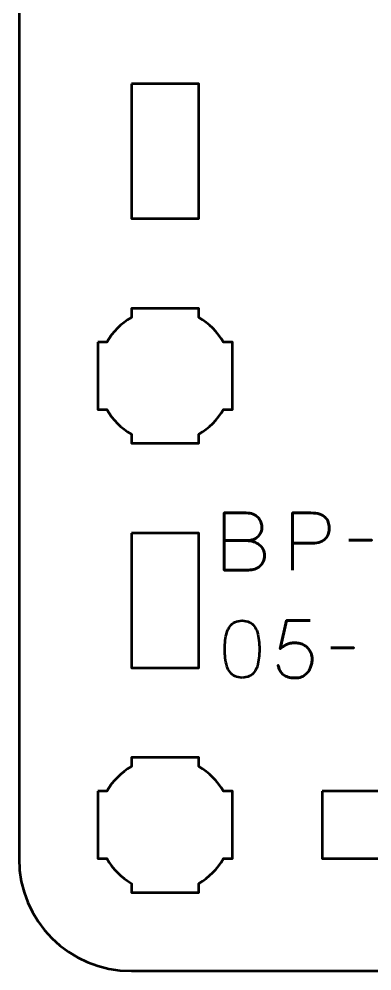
# Model space of a CAD drawing. Header units: centimetres. Extents: x -30.2 to 9.2, y -19.5 to -10.2.
# Drawn here: x -30.15 to -28.579, y -19.5 to -15.261 of the extents above; entities that cross this region are included whole.
import ezdxf

# ---------------------------------------------------------------- set-up
doc = ezdxf.new("R2010")
doc.units = ezdxf.units.CM
doc.header["$MEASUREMENT"] = 0
doc.layers.add('Layer 1', color=7, linetype='Continuous')

msp = doc.modelspace()

# ---------------------------------------------------------------- linework, layer by layer
at = {"layer": 'Layer 1', "lineweight": 53}
for points, knots in [([(-29.64995, -10.19995), (-29.64995, -10.19995), (-21.35005, -10.19995), (-21.35005, -10.19995), (-21.35005, -10.19995), (-21.07305, -10.19995), (-20.84995, -10.42305), (-20.84995, -10.70005), (-20.84995, -10.70005), (-20.84995, -10.70005), (-20.84995, -18.99995), (-20.84995, -18.99995), (-20.84995, -18.99995), (-20.84995, -19.27695), (-21.07305, -19.50005), (-21.35005, -19.50005), (-21.35005, -19.50005), (-21.35005, -19.50005), (-29.64995, -19.50005), (-29.64995, -19.50005), (-29.64995, -19.50005), (-29.92695, -19.50005), (-30.15005, -19.27695), (-30.15005, -18.99995), (-30.15005, -18.99995), (-30.15005, -18.99995), (-30.15005, -10.70005), (-30.15005, -10.70005), (-30.15005, -10.70005), (-30.15005, -10.42305), (-29.92695, -10.19995), (-29.64995, -10.19995)], [0, 0, 0, 0, 0.125, 0.125, 0.125, 0.125, 0.25, 0.25, 0.25, 0.25, 0.375, 0.375, 0.375, 0.375, 0.5, 0.5, 0.5, 0.5, 0.625, 0.625, 0.625, 0.625, 0.75, 0.75, 0.75, 0.75, 0.875, 0.875, 0.875, 0.875, 1, 1, 1, 1]), ([(-29.64995, -15.55003), (-29.64995, -15.55003), (-29.34995, -15.55003), (-29.34995, -15.55003), (-29.34995, -15.55003), (-29.34995, -15.55003), (-29.34995, -16.15003), (-29.34995, -16.15003), (-29.34995, -16.15003), (-29.34995, -16.15003), (-29.64995, -16.15003), (-29.64995, -16.15003), (-29.64995, -16.15003), (-29.64995, -16.15003), (-29.64995, -15.55003), (-29.64995, -15.55003)], [0, 0, 0, 0, 0.25, 0.25, 0.25, 0.25, 0.5, 0.5, 0.5, 0.5, 0.75, 0.75, 0.75, 0.75, 1, 1, 1, 1]), ([(-29.80001, -16.69997), (-29.80001, -16.69997), (-29.75981, -16.69997), (-29.75981, -16.69997), (-29.75981, -16.69997), (-29.73348, -16.65445), (-29.69552, -16.61652), (-29.65001, -16.59019), (-29.65001, -16.59019), (-29.65001, -16.59019), (-29.65001, -16.54997), (-29.65001, -16.54997), (-29.65001, -16.54997), (-29.65001, -16.54997), (-29.35001, -16.54997), (-29.35001, -16.54997), (-29.35001, -16.54997), (-29.35001, -16.54997), (-29.35001, -16.59016), (-29.35001, -16.59016), (-29.35001, -16.59016), (-29.30448, -16.61649), (-29.26649, -16.65444), (-29.24013, -16.69997), (-29.24013, -16.69997), (-29.24013, -16.69997), (-29.20001, -16.69997), (-29.20001, -16.69997), (-29.20001, -16.69997), (-29.20001, -16.69997), (-29.20001, -16.84539), (-29.20001, -16.84539), (-29.20001, -16.84539), (-29.20001, -16.84539), (-29.19995, -16.85004), (-29.19995, -16.85004), (-29.19995, -16.85004), (-29.19995, -16.85004), (-29.20001, -16.85468), (-29.20001, -16.85468), (-29.20001, -16.85468), (-29.20001, -16.85468), (-29.20001, -16.99997), (-29.20001, -16.99997), (-29.20001, -16.99997), (-29.20001, -16.99997), (-29.24008, -16.99997), (-29.24008, -16.99997), (-29.24008, -16.99997), (-29.26643, -17.04554), (-29.30443, -17.08355), (-29.35001, -17.10991), (-29.35001, -17.10991), (-29.35001, -17.10991), (-29.35001, -17.14997), (-29.35001, -17.14997), (-29.35001, -17.14997), (-29.35001, -17.14997), (-29.49329, -17.14997), (-29.49329, -17.14997), (-29.49329, -17.14997), (-29.49329, -17.14997), (-29.49996, -17.15005), (-29.49996, -17.15005), (-29.49996, -17.15005), (-29.49996, -17.15005), (-29.50664, -17.14997), (-29.50664, -17.14997), (-29.50664, -17.14997), (-29.50664, -17.14997), (-29.65001, -17.14997), (-29.65001, -17.14997), (-29.65001, -17.14997), (-29.65001, -17.14997), (-29.65001, -17.10987), (-29.65001, -17.10987), (-29.65001, -17.10987), (-29.69555, -17.08351), (-29.73353, -17.04552), (-29.75986, -16.99997), (-29.75986, -16.99997), (-29.75986, -16.99997), (-29.80001, -16.99997), (-29.80001, -16.99997), (-29.80001, -16.99997), (-29.80001, -16.99997), (-29.80001, -16.69997), (-29.80001, -16.69997)], [0, 0, 0, 0, 0.0454545, 0.0454545, 0.0454545, 0.0454545, 0.0909091, 0.0909091, 0.0909091, 0.0909091, 0.1363636, 0.1363636, 0.1363636, 0.1363636, 0.1818182, 0.1818182, 0.1818182, 0.1818182, 0.2272727, 0.2272727, 0.2272727, 0.2272727, 0.2727273, 0.2727273, 0.2727273, 0.2727273, 0.3181818, 0.3181818, 0.3181818, 0.3181818, 0.3636364, 0.3636364, 0.3636364, 0.3636364, 0.4090909, 0.4090909, 0.4090909, 0.4090909, 0.4545455, 0.4545455, 0.4545455, 0.4545455, 0.5, 0.5, 0.5, 0.5, 0.5454545, 0.5454545, 0.5454545, 0.5454545, 0.5909091, 0.5909091, 0.5909091, 0.5909091, 0.6363636, 0.6363636, 0.6363636, 0.6363636, 0.6818182, 0.6818182, 0.6818182, 0.6818182, 0.7272727, 0.7272727, 0.7272727, 0.7272727, 0.7727273, 0.7727273, 0.7727273, 0.7727273, 0.8181818, 0.8181818, 0.8181818, 0.8181818, 0.8636364, 0.8636364, 0.8636364, 0.8636364, 0.9090909, 0.9090909, 0.9090909, 0.9090909, 0.9545455, 0.9545455, 0.9545455, 0.9545455, 1, 1, 1, 1]), ([(-29.64995, -17.55), (-29.64995, -17.55), (-29.34995, -17.55), (-29.34995, -17.55), (-29.34995, -17.55), (-29.34995, -17.55), (-29.34995, -18.15), (-29.34995, -18.15), (-29.34995, -18.15), (-29.34995, -18.15), (-29.64995, -18.15), (-29.64995, -18.15), (-29.64995, -18.15), (-29.64995, -18.15), (-29.64995, -17.55), (-29.64995, -17.55)], [0, 0, 0, 0, 0.25, 0.25, 0.25, 0.25, 0.5, 0.5, 0.5, 0.5, 0.75, 0.75, 0.75, 0.75, 1, 1, 1, 1]), ([(-29.80001, -18.69997), (-29.80001, -18.69997), (-29.75981, -18.69997), (-29.75981, -18.69997), (-29.75981, -18.69997), (-29.73348, -18.65445), (-29.69552, -18.61652), (-29.65001, -18.59019), (-29.65001, -18.59019), (-29.65001, -18.59019), (-29.65001, -18.54997), (-29.65001, -18.54997), (-29.65001, -18.54997), (-29.65001, -18.54997), (-29.35001, -18.54997), (-29.35001, -18.54997), (-29.35001, -18.54997), (-29.35001, -18.54997), (-29.35001, -18.59016), (-29.35001, -18.59016), (-29.35001, -18.59016), (-29.30448, -18.61649), (-29.26649, -18.65444), (-29.24013, -18.69997), (-29.24013, -18.69997), (-29.24013, -18.69997), (-29.20001, -18.69997), (-29.20001, -18.69997), (-29.20001, -18.69997), (-29.20001, -18.69997), (-29.20001, -18.84539), (-29.20001, -18.84539), (-29.20001, -18.84539), (-29.20001, -18.84539), (-29.19995, -18.85004), (-29.19995, -18.85004), (-29.19995, -18.85004), (-29.19995, -18.85004), (-29.20001, -18.85468), (-29.20001, -18.85468), (-29.20001, -18.85468), (-29.20001, -18.85468), (-29.20001, -18.99997), (-29.20001, -18.99997), (-29.20001, -18.99997), (-29.20001, -18.99997), (-29.24008, -18.99997), (-29.24008, -18.99997), (-29.24008, -18.99997), (-29.26643, -19.04554), (-29.30443, -19.08355), (-29.35001, -19.10991), (-29.35001, -19.10991), (-29.35001, -19.10991), (-29.35001, -19.14997), (-29.35001, -19.14997), (-29.35001, -19.14997), (-29.35001, -19.14997), (-29.49329, -19.14997), (-29.49329, -19.14997), (-29.49329, -19.14997), (-29.49329, -19.14997), (-29.49996, -19.15005), (-29.49996, -19.15005), (-29.49996, -19.15005), (-29.49996, -19.15005), (-29.50664, -19.14997), (-29.50664, -19.14997), (-29.50664, -19.14997), (-29.50664, -19.14997), (-29.65001, -19.14997), (-29.65001, -19.14997), (-29.65001, -19.14997), (-29.65001, -19.14997), (-29.65001, -19.10987), (-29.65001, -19.10987), (-29.65001, -19.10987), (-29.69555, -19.08351), (-29.73353, -19.04552), (-29.75986, -18.99997), (-29.75986, -18.99997), (-29.75986, -18.99997), (-29.80001, -18.99997), (-29.80001, -18.99997), (-29.80001, -18.99997), (-29.80001, -18.99997), (-29.80001, -18.69997), (-29.80001, -18.69997)], [0, 0, 0, 0, 0.0454545, 0.0454545, 0.0454545, 0.0454545, 0.0909091, 0.0909091, 0.0909091, 0.0909091, 0.1363636, 0.1363636, 0.1363636, 0.1363636, 0.1818182, 0.1818182, 0.1818182, 0.1818182, 0.2272727, 0.2272727, 0.2272727, 0.2272727, 0.2727273, 0.2727273, 0.2727273, 0.2727273, 0.3181818, 0.3181818, 0.3181818, 0.3181818, 0.3636364, 0.3636364, 0.3636364, 0.3636364, 0.4090909, 0.4090909, 0.4090909, 0.4090909, 0.4545455, 0.4545455, 0.4545455, 0.4545455, 0.5, 0.5, 0.5, 0.5, 0.5454545, 0.5454545, 0.5454545, 0.5454545, 0.5909091, 0.5909091, 0.5909091, 0.5909091, 0.6363636, 0.6363636, 0.6363636, 0.6363636, 0.6818182, 0.6818182, 0.6818182, 0.6818182, 0.7272727, 0.7272727, 0.7272727, 0.7272727, 0.7727273, 0.7727273, 0.7727273, 0.7727273, 0.8181818, 0.8181818, 0.8181818, 0.8181818, 0.8636364, 0.8636364, 0.8636364, 0.8636364, 0.9090909, 0.9090909, 0.9090909, 0.9090909, 0.9545455, 0.9545455, 0.9545455, 0.9545455, 1, 1, 1, 1]), ([(-28.8, -18.69995), (-28.8, -18.69995), (-28.2, -18.69995), (-28.2, -18.69995), (-28.2, -18.69995), (-28.2, -18.69995), (-28.2, -18.99995), (-28.2, -18.99995), (-28.2, -18.99995), (-28.2, -18.99995), (-28.8, -18.99995), (-28.8, -18.99995), (-28.8, -18.99995), (-28.8, -18.99995), (-28.8, -18.69995), (-28.8, -18.69995)], [0, 0, 0, 0, 0.25, 0.25, 0.25, 0.25, 0.5, 0.5, 0.5, 0.5, 0.75, 0.75, 0.75, 0.75, 1, 1, 1, 1])]:
    msp.add_open_spline(points, degree=3, knots=knots, dxfattribs=at)
at = {"layer": 'Layer 1', "color": 5, "lineweight": 53}
for points, knots in [([(-29.23732, -17.58389), (-29.23732, -17.58389), (-29.1396, -17.58389), (-29.1396, -17.58389), (-29.1396, -17.58389), (-29.1269, -17.58383), (-29.11608, -17.58207), (-29.10697, -17.5786), (-29.10697, -17.5786), (-29.09791, -17.57519), (-29.09056, -17.57054), (-29.08486, -17.56472), (-29.08486, -17.56472), (-29.07916, -17.5589), (-29.07504, -17.55231), (-29.07245, -17.54502), (-29.07245, -17.54502), (-29.06993, -17.53779), (-29.06875, -17.53027), (-29.06904, -17.5225), (-29.06904, -17.5225), (-29.0694, -17.51474), (-29.07104, -17.50722), (-29.07398, -17.49987), (-29.07398, -17.49987), (-29.07686, -17.49252), (-29.08121, -17.48587), (-29.08692, -17.47994), (-29.08692, -17.47994), (-29.09262, -17.474), (-29.09974, -17.46929), (-29.10838, -17.46582), (-29.10838, -17.46582), (-29.11702, -17.4623), (-29.12719, -17.46047), (-29.13889, -17.46042), (-29.13889, -17.46042), (-29.13889, -17.46042), (-29.23732, -17.46042), (-29.23732, -17.46042), (-29.23732, -17.46042), (-29.23732, -17.46042), (-29.23732, -17.71477), (-29.23732, -17.71477), (-29.23732, -17.71477), (-29.23732, -17.71477), (-29.12902, -17.71477), (-29.12902, -17.71477), (-29.12902, -17.71477), (-29.1189, -17.71477), (-29.1095, -17.7133), (-29.10079, -17.71042), (-29.10079, -17.71042), (-29.09209, -17.70748), (-29.08451, -17.7033), (-29.07792, -17.69772), (-29.07792, -17.69772), (-29.0714, -17.69219), (-29.06628, -17.68549), (-29.06263, -17.67755), (-29.06263, -17.67755), (-29.05899, -17.66961), (-29.05711, -17.66062), (-29.05705, -17.65056), (-29.05705, -17.65056), (-29.05728, -17.64045), (-29.0594, -17.63134), (-29.06346, -17.62316), (-29.06346, -17.62316), (-29.06751, -17.61499), (-29.07316, -17.608), (-29.08045, -17.60212), (-29.08045, -17.60212), (-29.08774, -17.59629), (-29.09644, -17.59177), (-29.10644, -17.58865), (-29.10644, -17.58865), (-29.11643, -17.58553), (-29.12749, -17.58395), (-29.1396, -17.58389), (-29.1396, -17.58389), (-29.12749, -17.58395), (-29.11643, -17.58553), (-29.10644, -17.58865), (-29.10644, -17.58865), (-29.09644, -17.59177), (-29.08774, -17.59629), (-29.08045, -17.60212), (-29.08045, -17.60212), (-29.07316, -17.608), (-29.06751, -17.61499), (-29.06346, -17.62316), (-29.06346, -17.62316), (-29.0594, -17.63134), (-29.05728, -17.64045), (-29.05705, -17.65056), (-29.05705, -17.65056), (-29.05711, -17.66062), (-29.05899, -17.66961), (-29.06263, -17.67755), (-29.06263, -17.67755), (-29.06628, -17.68549), (-29.0714, -17.69219), (-29.07792, -17.69772), (-29.07792, -17.69772), (-29.08451, -17.7033), (-29.09209, -17.70748), (-29.10079, -17.71042), (-29.10079, -17.71042), (-29.1095, -17.7133), (-29.1189, -17.71477), (-29.12902, -17.71477), (-29.12902, -17.71477), (-29.12902, -17.71477), (-29.23732, -17.71477), (-29.23732, -17.71477), (-29.23732, -17.71477), (-29.23732, -17.71477), (-29.23732, -17.46042), (-29.23732, -17.46042), (-29.23732, -17.46042), (-29.23732, -17.46042), (-29.13889, -17.46042), (-29.13889, -17.46042), (-29.13889, -17.46042), (-29.12719, -17.46047), (-29.11702, -17.4623), (-29.10838, -17.46582), (-29.10838, -17.46582), (-29.09974, -17.46929), (-29.09262, -17.474), (-29.08692, -17.47994), (-29.08692, -17.47994), (-29.08121, -17.48587), (-29.07686, -17.49252), (-29.07398, -17.49987), (-29.07398, -17.49987), (-29.07104, -17.50722), (-29.0694, -17.51474), (-29.06904, -17.5225), (-29.06904, -17.5225), (-29.06875, -17.53027), (-29.06993, -17.53779), (-29.07245, -17.54502), (-29.07245, -17.54502), (-29.07504, -17.55231), (-29.07916, -17.5589), (-29.08486, -17.56472), (-29.08486, -17.56472), (-29.09056, -17.57054), (-29.09791, -17.57519), (-29.10697, -17.5786), (-29.10697, -17.5786), (-29.11608, -17.58207), (-29.1269, -17.58383), (-29.1396, -17.58389), (-29.1396, -17.58389), (-29.1396, -17.58389), (-29.23732, -17.58389), (-29.23732, -17.58389)], [0, 0, 0, 0, 0.025, 0.025, 0.025, 0.025, 0.05, 0.05, 0.05, 0.05, 0.075, 0.075, 0.075, 0.075, 0.1, 0.1, 0.1, 0.1, 0.125, 0.125, 0.125, 0.125, 0.15, 0.15, 0.15, 0.15, 0.175, 0.175, 0.175, 0.175, 0.2, 0.2, 0.2, 0.2, 0.225, 0.225, 0.225, 0.225, 0.25, 0.25, 0.25, 0.25, 0.275, 0.275, 0.275, 0.275, 0.3, 0.3, 0.3, 0.3, 0.325, 0.325, 0.325, 0.325, 0.35, 0.35, 0.35, 0.35, 0.375, 0.375, 0.375, 0.375, 0.4, 0.4, 0.4, 0.4, 0.425, 0.425, 0.425, 0.425, 0.45, 0.45, 0.45, 0.45, 0.475, 0.475, 0.475, 0.475, 0.5, 0.5, 0.5, 0.5, 0.525, 0.525, 0.525, 0.525, 0.55, 0.55, 0.55, 0.55, 0.575, 0.575, 0.575, 0.575, 0.6, 0.6, 0.6, 0.6, 0.625, 0.625, 0.625, 0.625, 0.65, 0.65, 0.65, 0.65, 0.675, 0.675, 0.675, 0.675, 0.7, 0.7, 0.7, 0.7, 0.725, 0.725, 0.725, 0.725, 0.75, 0.75, 0.75, 0.75, 0.775, 0.775, 0.775, 0.775, 0.8, 0.8, 0.8, 0.8, 0.825, 0.825, 0.825, 0.825, 0.85, 0.85, 0.85, 0.85, 0.875, 0.875, 0.875, 0.875, 0.9, 0.9, 0.9, 0.9, 0.925, 0.925, 0.925, 0.925, 0.95, 0.95, 0.95, 0.95, 0.975, 0.975, 0.975, 0.975, 1, 1, 1, 1]), ([(-28.93217, -17.71477), (-28.93217, -17.71477), (-28.93217, -17.46042), (-28.93217, -17.46042), (-28.93217, -17.46042), (-28.93217, -17.46042), (-28.85103, -17.46042), (-28.85103, -17.46042), (-28.85103, -17.46042), (-28.8348, -17.46047), (-28.82146, -17.4623), (-28.81093, -17.46582), (-28.81093, -17.46582), (-28.80046, -17.46929), (-28.79223, -17.47412), (-28.78629, -17.48023), (-28.78629, -17.48023), (-28.78036, -17.48629), (-28.77612, -17.49322), (-28.77354, -17.50104), (-28.77354, -17.50104), (-28.77101, -17.50886), (-28.76954, -17.51704), (-28.76919, -17.52568), (-28.76919, -17.52568), (-28.76877, -17.53432), (-28.76977, -17.54279), (-28.77212, -17.55102), (-28.77212, -17.55102), (-28.77454, -17.55925), (-28.77859, -17.56672), (-28.78441, -17.57342), (-28.78441, -17.57342), (-28.79018, -17.58013), (-28.798, -17.58548), (-28.80781, -17.58942), (-28.80781, -17.58942), (-28.81763, -17.59341), (-28.8298, -17.59541), (-28.84433, -17.59553), (-28.84433, -17.59553), (-28.84433, -17.59553), (-28.93217, -17.59553), (-28.93217, -17.59553), (-28.93217, -17.59553), (-28.93217, -17.59553), (-28.84433, -17.59553), (-28.84433, -17.59553), (-28.84433, -17.59553), (-28.8301, -17.59541), (-28.81805, -17.59341), (-28.80828, -17.58942), (-28.80828, -17.58942), (-28.79847, -17.58548), (-28.79065, -17.58013), (-28.78477, -17.57342), (-28.78477, -17.57342), (-28.77895, -17.56672), (-28.77477, -17.55925), (-28.7723, -17.55102), (-28.7723, -17.55102), (-28.76983, -17.54279), (-28.76877, -17.53432), (-28.76919, -17.52568), (-28.76919, -17.52568), (-28.76954, -17.51704), (-28.77101, -17.50886), (-28.77365, -17.50104), (-28.77365, -17.50104), (-28.77624, -17.49322), (-28.78059, -17.48629), (-28.78653, -17.48023), (-28.78653, -17.48023), (-28.79253, -17.47412), (-28.80076, -17.46929), (-28.81122, -17.46582), (-28.81122, -17.46582), (-28.82175, -17.4623), (-28.83498, -17.46047), (-28.85103, -17.46042), (-28.85103, -17.46042), (-28.85103, -17.46042), (-28.93217, -17.46042), (-28.93217, -17.46042), (-28.93217, -17.46042), (-28.93217, -17.46042), (-28.93217, -17.71477), (-28.93217, -17.71477)], [0, 0, 0, 0, 0.0454545, 0.0454545, 0.0454545, 0.0454545, 0.0909091, 0.0909091, 0.0909091, 0.0909091, 0.1363636, 0.1363636, 0.1363636, 0.1363636, 0.1818182, 0.1818182, 0.1818182, 0.1818182, 0.2272727, 0.2272727, 0.2272727, 0.2272727, 0.2727273, 0.2727273, 0.2727273, 0.2727273, 0.3181818, 0.3181818, 0.3181818, 0.3181818, 0.3636364, 0.3636364, 0.3636364, 0.3636364, 0.4090909, 0.4090909, 0.4090909, 0.4090909, 0.4545455, 0.4545455, 0.4545455, 0.4545455, 0.5, 0.5, 0.5, 0.5, 0.5454545, 0.5454545, 0.5454545, 0.5454545, 0.5909091, 0.5909091, 0.5909091, 0.5909091, 0.6363636, 0.6363636, 0.6363636, 0.6363636, 0.6818182, 0.6818182, 0.6818182, 0.6818182, 0.7272727, 0.7272727, 0.7272727, 0.7272727, 0.7727273, 0.7727273, 0.7727273, 0.7727273, 0.8181818, 0.8181818, 0.8181818, 0.8181818, 0.8636364, 0.8636364, 0.8636364, 0.8636364, 0.9090909, 0.9090909, 0.9090909, 0.9090909, 0.9545455, 0.9545455, 0.9545455, 0.9545455, 1, 1, 1, 1]), ([(-28.6817, -17.58177), (-28.6817, -17.58177), (-28.57904, -17.58177), (-28.57904, -17.58177), (-28.57904, -17.58177), (-28.57904, -17.58177), (-28.6817, -17.58177), (-28.6817, -17.58177)], [0, 0, 0, 0, 0.5, 0.5, 0.5, 0.5, 1, 1, 1, 1]), ([(-29.15689, -18.19419), (-29.14455, -18.19413), (-29.1339, -18.19196), (-29.12503, -18.18772), (-29.12503, -18.18772), (-29.11621, -18.18349), (-29.10886, -18.17743), (-29.10298, -18.16973), (-29.10298, -18.16973), (-29.09716, -18.16197), (-29.09257, -18.1528), (-29.08916, -18.14221), (-29.08916, -18.14221), (-29.08581, -18.13163), (-29.0834, -18.12005), (-29.08205, -18.10735), (-29.08205, -18.10735), (-29.08063, -18.09465), (-29.07993, -18.0813), (-29.07999, -18.06719), (-29.07999, -18.06719), (-29.07993, -18.05314), (-29.08063, -18.03979), (-29.08205, -18.02715), (-29.08205, -18.02715), (-29.0834, -18.01451), (-29.08581, -18.00287), (-29.08916, -17.99228), (-29.08916, -17.99228), (-29.09257, -17.98176), (-29.09716, -17.97259), (-29.10298, -17.96477), (-29.10298, -17.96477), (-29.10886, -17.957), (-29.11621, -17.95095), (-29.12503, -17.94671), (-29.12503, -17.94671), (-29.1339, -17.94242), (-29.14455, -17.94025), (-29.15689, -17.94019), (-29.15689, -17.94019), (-29.16924, -17.94025), (-29.17988, -17.94242), (-29.18876, -17.94671), (-29.18876, -17.94671), (-29.19758, -17.95095), (-29.20493, -17.957), (-29.21081, -17.96477), (-29.21081, -17.96477), (-29.21663, -17.97259), (-29.22122, -17.98176), (-29.22463, -17.99228), (-29.22463, -17.99228), (-29.22798, -18.00287), (-29.23039, -18.01451), (-29.23174, -18.02715), (-29.23174, -18.02715), (-29.23315, -18.03979), (-29.23386, -18.05314), (-29.2338, -18.06719), (-29.2338, -18.06719), (-29.23386, -18.0813), (-29.23315, -18.09465), (-29.23174, -18.10735), (-29.23174, -18.10735), (-29.23039, -18.12005), (-29.22798, -18.13163), (-29.22463, -18.14221), (-29.22463, -18.14221), (-29.22122, -18.1528), (-29.21663, -18.16197), (-29.21081, -18.16973), (-29.21081, -18.16973), (-29.20493, -18.17743), (-29.19758, -18.18349), (-29.18876, -18.18772), (-29.18876, -18.18772), (-29.17988, -18.19196), (-29.16924, -18.19413), (-29.15689, -18.19419)], [0, 0, 0, 0, 0.05, 0.05, 0.05, 0.05, 0.1, 0.1, 0.1, 0.1, 0.15, 0.15, 0.15, 0.15, 0.2, 0.2, 0.2, 0.2, 0.25, 0.25, 0.25, 0.25, 0.3, 0.3, 0.3, 0.3, 0.35, 0.35, 0.35, 0.35, 0.4, 0.4, 0.4, 0.4, 0.45, 0.45, 0.45, 0.45, 0.5, 0.5, 0.5, 0.5, 0.55, 0.55, 0.55, 0.55, 0.6, 0.6, 0.6, 0.6, 0.65, 0.65, 0.65, 0.65, 0.7, 0.7, 0.7, 0.7, 0.75, 0.75, 0.75, 0.75, 0.8, 0.8, 0.8, 0.8, 0.85, 0.85, 0.85, 0.85, 0.9, 0.9, 0.9, 0.9, 0.95, 0.95, 0.95, 0.95, 1, 1, 1, 1]), ([(-29.15689, -18.19419), (-29.14455, -18.19413), (-29.1339, -18.19196), (-29.12503, -18.18772), (-29.12503, -18.18772), (-29.11621, -18.18349), (-29.10886, -18.17743), (-29.10298, -18.16973), (-29.10298, -18.16973), (-29.09716, -18.16197), (-29.09257, -18.1528), (-29.08916, -18.14221), (-29.08916, -18.14221), (-29.08581, -18.13163), (-29.0834, -18.12005), (-29.08205, -18.10735), (-29.08205, -18.10735), (-29.08063, -18.09465), (-29.07993, -18.0813), (-29.07999, -18.06719), (-29.07999, -18.06719), (-29.07993, -18.05314), (-29.08063, -18.03979), (-29.08205, -18.02715), (-29.08205, -18.02715), (-29.0834, -18.01451), (-29.08581, -18.00287), (-29.08916, -17.99228), (-29.08916, -17.99228), (-29.09257, -17.98176), (-29.09716, -17.97259), (-29.10298, -17.96477), (-29.10298, -17.96477), (-29.10886, -17.957), (-29.11621, -17.95095), (-29.12503, -17.94671), (-29.12503, -17.94671), (-29.1339, -17.94242), (-29.14455, -17.94025), (-29.15689, -17.94019), (-29.15689, -17.94019), (-29.16924, -17.94025), (-29.17988, -17.94242), (-29.18876, -17.94671), (-29.18876, -17.94671), (-29.19758, -17.95095), (-29.20493, -17.957), (-29.21081, -17.96477), (-29.21081, -17.96477), (-29.21663, -17.97259), (-29.22122, -17.98176), (-29.22463, -17.99228), (-29.22463, -17.99228), (-29.22798, -18.00287), (-29.23039, -18.01451), (-29.23174, -18.02715), (-29.23174, -18.02715), (-29.23315, -18.03979), (-29.23386, -18.05314), (-29.2338, -18.06719), (-29.2338, -18.06719), (-29.23386, -18.0813), (-29.23315, -18.09465), (-29.23174, -18.10735), (-29.23174, -18.10735), (-29.23039, -18.12005), (-29.22798, -18.13163), (-29.22463, -18.14221), (-29.22463, -18.14221), (-29.22122, -18.1528), (-29.21663, -18.16197), (-29.21081, -18.16973), (-29.21081, -18.16973), (-29.20493, -18.17743), (-29.19758, -18.18349), (-29.18876, -18.18772), (-29.18876, -18.18772), (-29.17988, -18.19196), (-29.16924, -18.19413), (-29.15689, -18.19419)], [0, 0, 0, 0, 0.05, 0.05, 0.05, 0.05, 0.1, 0.1, 0.1, 0.1, 0.15, 0.15, 0.15, 0.15, 0.2, 0.2, 0.2, 0.2, 0.25, 0.25, 0.25, 0.25, 0.3, 0.3, 0.3, 0.3, 0.35, 0.35, 0.35, 0.35, 0.4, 0.4, 0.4, 0.4, 0.45, 0.45, 0.45, 0.45, 0.5, 0.5, 0.5, 0.5, 0.55, 0.55, 0.55, 0.55, 0.6, 0.6, 0.6, 0.6, 0.65, 0.65, 0.65, 0.65, 0.7, 0.7, 0.7, 0.7, 0.75, 0.75, 0.75, 0.75, 0.8, 0.8, 0.8, 0.8, 0.85, 0.85, 0.85, 0.85, 0.9, 0.9, 0.9, 0.9, 0.95, 0.95, 0.95, 0.95, 1, 1, 1, 1]), ([(-28.8535, -17.93984), (-28.8535, -17.93984), (-28.95934, -17.93984), (-28.95934, -17.93984), (-28.95934, -17.93984), (-28.95934, -17.93984), (-28.98756, -18.06613), (-28.98756, -18.06613), (-28.98756, -18.06613), (-28.98262, -18.0619), (-28.97792, -18.05808), (-28.97339, -18.05472), (-28.97339, -18.05472), (-28.96892, -18.05137), (-28.96422, -18.04855), (-28.95922, -18.0462), (-28.95922, -18.0462), (-28.95428, -18.04385), (-28.94864, -18.04208), (-28.94229, -18.04085), (-28.94229, -18.04085), (-28.936, -18.03961), (-28.92847, -18.03897), (-28.91983, -18.03897), (-28.91983, -18.03897), (-28.91277, -18.03897), (-28.90572, -18.03991), (-28.89866, -18.04185), (-28.89866, -18.04185), (-28.8916, -18.04373), (-28.8849, -18.04661), (-28.87855, -18.05043), (-28.87855, -18.05043), (-28.87214, -18.05431), (-28.8665, -18.05913), (-28.86156, -18.06495), (-28.86156, -18.06495), (-28.85656, -18.07078), (-28.85262, -18.0776), (-28.8498, -18.08542), (-28.8498, -18.08542), (-28.84692, -18.09324), (-28.84545, -18.10211), (-28.84539, -18.11199), (-28.84539, -18.11199), (-28.84533, -18.11564), (-28.84574, -18.12022), (-28.84657, -18.12563), (-28.84657, -18.12563), (-28.84733, -18.13104), (-28.84874, -18.13692), (-28.85074, -18.14315), (-28.85074, -18.14315), (-28.85274, -18.14939), (-28.85556, -18.15556), (-28.85915, -18.16168), (-28.85915, -18.16168), (-28.86273, -18.16779), (-28.86732, -18.17338), (-28.87285, -18.17843), (-28.87285, -18.17843), (-28.87837, -18.18349), (-28.88508, -18.18755), (-28.8929, -18.1906), (-28.8929, -18.1906), (-28.90078, -18.1936), (-28.91001, -18.19519), (-28.92053, -18.19525), (-28.92053, -18.19525), (-28.93311, -18.19519), (-28.9437, -18.19384), (-28.95228, -18.19131), (-28.95228, -18.19131), (-28.96087, -18.18872), (-28.96786, -18.18537), (-28.97327, -18.18114), (-28.97327, -18.18114), (-28.97874, -18.1769), (-28.98297, -18.17226), (-28.98603, -18.1672), (-28.98603, -18.1672), (-28.98909, -18.16215), (-28.99138, -18.15709), (-28.99291, -18.15203), (-28.99291, -18.15203), (-28.99444, -18.14698), (-28.99562, -18.14233), (-28.99638, -18.1381), (-28.99638, -18.1381), (-28.99562, -18.14233), (-28.99444, -18.14698), (-28.99291, -18.15203), (-28.99291, -18.15203), (-28.99138, -18.15709), (-28.98909, -18.16215), (-28.98603, -18.1672), (-28.98603, -18.1672), (-28.98297, -18.17226), (-28.97874, -18.1769), (-28.97327, -18.18114), (-28.97327, -18.18114), (-28.96786, -18.18537), (-28.96087, -18.18872), (-28.95228, -18.19131), (-28.95228, -18.19131), (-28.9437, -18.19384), (-28.93311, -18.19519), (-28.92053, -18.19525), (-28.92053, -18.19525), (-28.91001, -18.19519), (-28.90078, -18.1936), (-28.8929, -18.1906), (-28.8929, -18.1906), (-28.88508, -18.18755), (-28.87837, -18.18349), (-28.87285, -18.17843), (-28.87285, -18.17843), (-28.86732, -18.17338), (-28.86273, -18.16779), (-28.85915, -18.16168), (-28.85915, -18.16168), (-28.85556, -18.15556), (-28.85274, -18.14939), (-28.85074, -18.14315), (-28.85074, -18.14315), (-28.84874, -18.13692), (-28.84733, -18.13104), (-28.84657, -18.12563), (-28.84657, -18.12563), (-28.84574, -18.12022), (-28.84533, -18.11564), (-28.84539, -18.11199), (-28.84539, -18.11199), (-28.84545, -18.10211), (-28.84692, -18.09324), (-28.8498, -18.08542), (-28.8498, -18.08542), (-28.85262, -18.0776), (-28.85656, -18.07078), (-28.86156, -18.06495), (-28.86156, -18.06495), (-28.8665, -18.05913), (-28.87214, -18.05431), (-28.87855, -18.05043), (-28.87855, -18.05043), (-28.8849, -18.04661), (-28.8916, -18.04373), (-28.89866, -18.04185), (-28.89866, -18.04185), (-28.90572, -18.03991), (-28.91277, -18.03897), (-28.91983, -18.03897), (-28.91983, -18.03897), (-28.92847, -18.03897), (-28.936, -18.03961), (-28.94229, -18.04085), (-28.94229, -18.04085), (-28.94864, -18.04208), (-28.95428, -18.04385), (-28.95922, -18.0462), (-28.95922, -18.0462), (-28.96422, -18.04855), (-28.96892, -18.05137), (-28.97339, -18.05472), (-28.97339, -18.05472), (-28.97792, -18.05808), (-28.98262, -18.0619), (-28.98756, -18.06613), (-28.98756, -18.06613), (-28.98756, -18.06613), (-28.95934, -17.93984), (-28.95934, -17.93984), (-28.95934, -17.93984), (-28.95934, -17.93984), (-28.8535, -17.93984), (-28.8535, -17.93984)], [0, 0, 0, 0, 0.0227273, 0.0227273, 0.0227273, 0.0227273, 0.0454545, 0.0454545, 0.0454545, 0.0454545, 0.0681818, 0.0681818, 0.0681818, 0.0681818, 0.0909091, 0.0909091, 0.0909091, 0.0909091, 0.1136364, 0.1136364, 0.1136364, 0.1136364, 0.1363636, 0.1363636, 0.1363636, 0.1363636, 0.1590909, 0.1590909, 0.1590909, 0.1590909, 0.1818182, 0.1818182, 0.1818182, 0.1818182, 0.2045455, 0.2045455, 0.2045455, 0.2045455, 0.2272727, 0.2272727, 0.2272727, 0.2272727, 0.25, 0.25, 0.25, 0.25, 0.2727273, 0.2727273, 0.2727273, 0.2727273, 0.2954545, 0.2954545, 0.2954545, 0.2954545, 0.3181818, 0.3181818, 0.3181818, 0.3181818, 0.3409091, 0.3409091, 0.3409091, 0.3409091, 0.3636364, 0.3636364, 0.3636364, 0.3636364, 0.3863636, 0.3863636, 0.3863636, 0.3863636, 0.4090909, 0.4090909, 0.4090909, 0.4090909, 0.4318182, 0.4318182, 0.4318182, 0.4318182, 0.4545455, 0.4545455, 0.4545455, 0.4545455, 0.4772727, 0.4772727, 0.4772727, 0.4772727, 0.5, 0.5, 0.5, 0.5, 0.5227273, 0.5227273, 0.5227273, 0.5227273, 0.5454545, 0.5454545, 0.5454545, 0.5454545, 0.5681818, 0.5681818, 0.5681818, 0.5681818, 0.5909091, 0.5909091, 0.5909091, 0.5909091, 0.6136364, 0.6136364, 0.6136364, 0.6136364, 0.6363636, 0.6363636, 0.6363636, 0.6363636, 0.6590909, 0.6590909, 0.6590909, 0.6590909, 0.6818182, 0.6818182, 0.6818182, 0.6818182, 0.7045455, 0.7045455, 0.7045455, 0.7045455, 0.7272727, 0.7272727, 0.7272727, 0.7272727, 0.75, 0.75, 0.75, 0.75, 0.7727273, 0.7727273, 0.7727273, 0.7727273, 0.7954545, 0.7954545, 0.7954545, 0.7954545, 0.8181818, 0.8181818, 0.8181818, 0.8181818, 0.8409091, 0.8409091, 0.8409091, 0.8409091, 0.8636364, 0.8636364, 0.8636364, 0.8636364, 0.8863636, 0.8863636, 0.8863636, 0.8863636, 0.9090909, 0.9090909, 0.9090909, 0.9090909, 0.9318182, 0.9318182, 0.9318182, 0.9318182, 0.9545455, 0.9545455, 0.9545455, 0.9545455, 0.9772727, 0.9772727, 0.9772727, 0.9772727, 1, 1, 1, 1]), ([(-28.76213, -18.06119), (-28.76213, -18.06119), (-28.65947, -18.06119), (-28.65947, -18.06119), (-28.65947, -18.06119), (-28.65947, -18.06119), (-28.76213, -18.06119), (-28.76213, -18.06119)], [0, 0, 0, 0, 0.5, 0.5, 0.5, 0.5, 1, 1, 1, 1])]:
    msp.add_open_spline(points, degree=3, knots=knots, dxfattribs=at)

doc.saveas('drawing.dxf')
